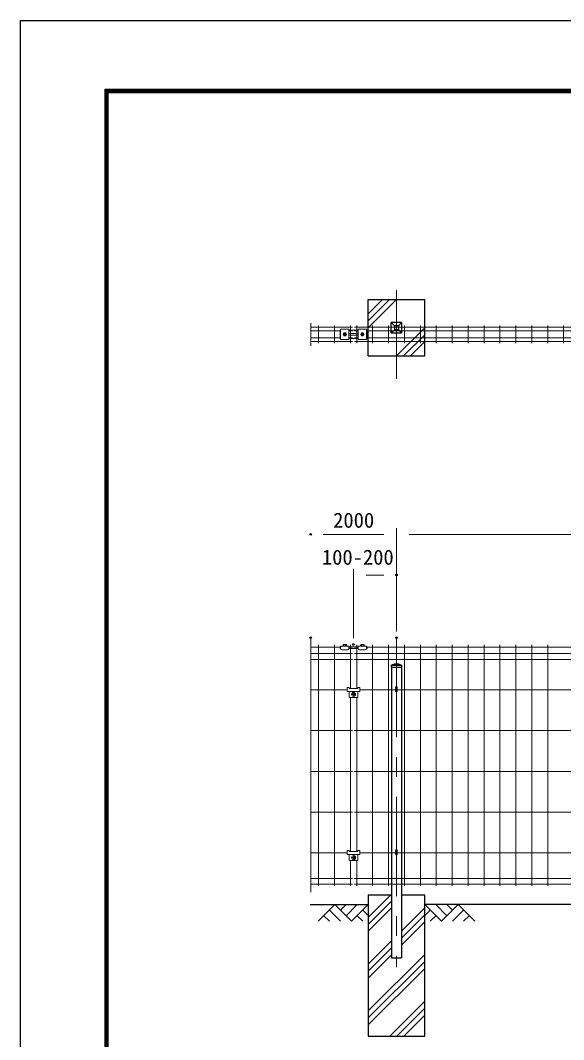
# Model space of a CAD drawing. Units: millimetres, scale not verified. Extents: x -4200 to 4200, y -2970 to 2970.
# Drawn here: x -4200 to -2467, y -285 to 2970 of the extents above; entities that cross this region are included whole.
import ezdxf
from ezdxf.enums import TextEntityAlignment as Align

# ---------------------------------------------------------------- set-up
doc = ezdxf.new("R2010")
doc.units = ezdxf.units.MM
doc.header["$LTSCALE"] = 10
doc.header["$PDMODE"] = 32
doc.header["$PDSIZE"] = 5
doc.linetypes.add('USER1', pattern=[50.8, 31.75, -6.35, 6.35, -6.35])
for name, color, linetype, lineweight in [('0-1_D-BGD', 7, 'Continuous', 25), ('0-2_D-STR4', 7, 'Continuous', 25), ('0-3_D-STR-DIM', 7, 'Continuous', 13), ('0-4_D-STR3', 3, 'Continuous', 13), ('0-5_D-BMK', 2, 'USER1', 13), ('0-6_D-STR1', 1, 'Continuous', 25), ('0-7_D-STR2', 7, 'Continuous', 13), ('0-8_D-DCR-HCH', 7, 'Continuous', 13), ('0-C_D-TTL', 7, 'Continuous', 25)]:
    doc.layers.add(name, color=color, linetype=linetype, lineweight=lineweight)
doc.layers.add('0-A_Defpoints', color=7, linetype='Continuous')
doc.styles.add('ＭＳ ゴシック', font='')
doc.styles.get('ＭＳ ゴシック').set_extended_font_data('MS Gothic')

msp = doc.modelspace()

# ---------------------------------------------------------------- linework, layer by layer
at = {"layer": '0-1_D-BGD'}
for p, q in [((-3275.95, 146.38), (-3090.45, 146.38)), ((-1090.45, 146.38), (-2910.45, 146.38))]:
    msp.add_line(p, q, dxfattribs=at)
at = {"layer": '0-2_D-STR4'}
for p, q in [((-3090.45, 2078.29), (-2910.45, 2078.29)), ((-3090.45, 1898.29), (-3090.45, 2078.29)), ((-2910.45, 1898.29), (-2910.45, 2078.29)), ((-3090.45, 1898.29), (-2910.45, 1898.29))]:
    msp.add_line(p, q, dxfattribs=at)
msp.add_lwpolyline([(-3015.95, 176.38), (-3090.45, 176.38), (-3090.45, -273.62), (-2910.45, -273.62), (-2910.45, 176.38), (-2984.95, 176.38)], dxfattribs=at)
at = {"layer": '0-3_D-STR-DIM'}
for p, q in [((-3273.97, 2003.08), (-3273.97, 1930.88)), ((-3000.45, 1018.64), (-3000.45, 1348.64)), ((-3000.45, 1018.64), (-3000.45, 1348.64)), ((-3040.45, 1328.64), (-3233.97, 1328.64)), ((-2960.45, 1328.64), (-1040.45, 1328.64)), ((-3137.38, 996.78), (-3137.38, 1218.64)), ((-3000.45, 1018.64), (-3000.45, 1218.64)), ((-3097.38, 1198.64), (-3040.45, 1198.64)), ((-3273.97, 998.64), (-3273.97, 185.56))]:
    msp.add_line(p, q, dxfattribs=at)
at = {"layer": '0-4_D-STR3'}
for p, q in [((-3180.41, 1980.89), (-3180.41, 1953.89)), ((-3178.91, 1980.89), (-3180.41, 1980.89)), ((-3180.41, 1953.89), (-3178.91, 1953.89)), ((-3178.91, 1983.47), (-3151.91, 1983.47)), ((-3178.91, 1983.47), (-3178.91, 1951.31)), ((-3167.96, 1971.81), (-3170.51, 1967.39)), ((-3167.96, 1962.98), (-3170.51, 1967.39)), ((-3168.24, 1969.51), (-3166.83, 1968.1)), ((-3168.24, 1965.27), (-3166.83, 1966.69)), ((-3162.86, 1971.81), (-3167.96, 1971.81)), ((-3162.86, 1962.98), (-3167.96, 1962.98)), ((-3167.53, 1970.22), (-3166.12, 1968.81)), ((-3167.53, 1964.56), (-3166.12, 1965.98)), ((-3163.29, 1970.22), (-3164.71, 1968.81)), ((-3163.29, 1964.56), (-3164.71, 1965.98)), ((-3162.58, 1969.51), (-3164, 1968.1)), ((-3162.58, 1965.27), (-3164, 1966.69)), ((-3162.86, 1971.81), (-3160.32, 1967.39)), ((-3162.86, 1962.98), (-3160.32, 1967.39)), ((-3151.91, 1983.47), (-3151.91, 1951.31)), ((-3122.91, 1980.89), (-3151.91, 1980.89)), ((-3151.91, 1953.89), (-3122.91, 1953.89)), ((-3150.91, 1969.89), (-3123.91, 1969.89)), ((-3150.91, 1964.89), (-3123.91, 1964.89)), ((-3122.91, 1983.47), (-3122.91, 1951.31)), ((-3122.91, 1983.47), (-3095.91, 1983.47)), ((-3111.96, 1971.81), (-3114.51, 1967.39)), ((-3111.96, 1962.98), (-3114.51, 1967.39)), ((-3112.24, 1969.51), (-3110.83, 1968.1)), ((-3112.24, 1965.27), (-3110.83, 1966.69)), ((-3106.86, 1971.81), (-3111.96, 1971.81)), ((-3106.86, 1962.98), (-3111.96, 1962.98)), ((-3111.53, 1970.22), (-3110.12, 1968.81)), ((-3111.53, 1964.56), (-3110.12, 1965.98)), ((-3107.29, 1970.22), (-3108.71, 1968.81)), ((-3107.29, 1964.56), (-3108.71, 1965.98)), ((-3106.58, 1969.51), (-3108, 1968.1)), ((-3106.58, 1965.27), (-3108, 1966.69)), ((-3106.86, 1971.81), (-3104.32, 1967.39)), ((-3106.86, 1962.98), (-3104.32, 1967.39)), ((-3095.91, 1983.47), (-3095.91, 1951.31)), ((-3094.41, 1980.89), (-3095.91, 1980.89)), ((-3095.91, 1953.89), (-3094.41, 1953.89)), ((-3094.41, 1953.89), (-3094.41, 1980.89)), ((-3178.91, 1951.31), (-3151.91, 1951.31)), ((-3122.91, 1951.31), (-3095.91, 1951.31)), ((-3169.55, 976.55), (-3161.29, 976.55)), ((-3113.56, 976.55), (-3105.3, 976.55)), ((-3180.42, 964.55), (-3180.42, 969.95)), ((-3180.42, 969.95), (-3178.92, 969.95)), ((-3180.42, 964.55), (-3178.92, 964.55)), ((-3178.92, 971.55), (-3151.92, 971.55)), ((-3178.92, 971.55), (-3178.92, 964.05)), ((-3174.92, 960.05), (-3155.92, 960.05)), ((-3170.93, 971.55), (-3170.93, 976.18)), ((-3168.17, 971.55), (-3168.17, 976.18)), ((-3162.67, 971.55), (-3162.67, 976.18)), ((-3159.91, 976.18), (-3159.91, 971.55)), ((-3151.92, 971.55), (-3151.92, 964.05)), ((-3151.92, 969.95), (-3122.92, 969.95)), ((-3151.92, 964.55), (-3122.92, 964.55)), ((-3122.92, 971.55), (-3122.92, 964.05)), ((-3122.92, 971.55), (-3095.92, 971.55)), ((-3118.92, 960.05), (-3099.92, 960.05)), ((-3114.93, 971.55), (-3114.93, 976.18)), ((-3112.18, 971.55), (-3112.18, 976.18)), ((-3106.67, 971.55), (-3106.67, 976.18)), ((-3103.92, 976.18), (-3103.92, 971.55)), ((-3095.92, 971.55), (-3095.92, 964.05)), ((-3095.92, 969.95), (-3094.42, 969.95)), ((-3095.92, 964.55), (-3094.42, 964.55)), ((-3094.42, 969.95), (-3094.42, 964.55)), ((-3157.41, 839.68), (-3157.41, 826.88)), ((-3157.41, 839.68), (-3151.41, 839.68)), ((-3157.41, 826.88), (-3117.41, 826.88)), ((-3151.41, 826.88), (-3151.41, 807.88)), ((-3140.88, 817.88), (-3138.88, 817.88)), ((-3140.88, 816.88), (-3138.88, 816.88)), ((-3137.88, 820.88), (-3137.88, 818.88)), ((-3137.88, 813.88), (-3137.88, 815.88)), ((-3136.88, 820.88), (-3136.88, 818.88)), ((-3136.88, 813.88), (-3136.88, 815.88)), ((-3133.88, 817.88), (-3135.88, 817.88)), ((-3133.88, 816.88), (-3135.88, 816.88)), ((-3123.41, 839.68), (-3117.41, 839.68)), ((-3123.41, 839.68), (-3123.41, 836.78)), ((-3123.41, 826.88), (-3123.41, 807.88)), ((-3117.41, 839.68), (-3117.41, 826.88)), ((-3003.05, 840.54), (-3003.05, 828.38)), ((-2997.85, 840.54), (-2997.85, 828.38)), ((-3151.41, 807.88), (-3123.41, 807.88)), ((-3157.41, 318.68), (-3157.41, 305.88)), ((-3157.41, 318.68), (-3151.41, 318.68)), ((-3157.41, 305.88), (-3117.41, 305.88)), ((-3151.41, 305.88), (-3151.41, 286.88)), ((-3140.88, 296.88), (-3138.88, 296.88)), ((-3140.88, 295.88), (-3138.88, 295.88)), ((-3137.88, 299.88), (-3137.88, 297.88)), ((-3137.88, 292.88), (-3137.88, 294.88)), ((-3136.88, 299.88), (-3136.88, 297.88)), ((-3136.88, 292.88), (-3136.88, 294.88)), ((-3133.88, 296.88), (-3135.88, 296.88)), ((-3133.88, 295.88), (-3135.88, 295.88)), ((-3123.41, 318.68), (-3117.41, 318.68)), ((-3123.41, 318.68), (-3123.41, 315.78)), ((-3123.41, 305.88), (-3123.41, 286.88)), ((-3117.41, 318.68), (-3117.41, 305.88)), ((-3003.05, 319.54), (-3003.05, 307.38)), ((-2997.85, 319.54), (-2997.85, 307.38)), ((-3151.41, 286.88), (-3123.41, 286.88))]:
    msp.add_line(p, q, dxfattribs=at)
for points in [[(-3151.41, 839.68), (-3151.41, 836.78), (-3123.41, 836.78)], [(-3151.41, 318.68), (-3151.41, 315.78), (-3123.41, 315.78)]]:
    msp.add_lwpolyline(points, dxfattribs=at)
for centre, radius in [((-3165.41, 1967.39), 4.41), ((-3109.41, 1967.39), 4.41), ((-3137.38, 817.38), 6.5), ((-3137.38, 296.38), 6.5)]:
    msp.add_circle(centre, radius, dxfattribs=at)
for centre, radius, start, end in [((-3167.89, 1969.87), 0.5, 44.99953, 224.99952), ((-3167.89, 1964.92), 0.5, 135, 314.99998), ((-3165.41, 1968.64), 3.75, 57.53826, 122.46174), ((-3165.41, 1966.14), 3.75, 237.53826, 302.46174), ((-3167.53, 1967.39), 1, 314.99999, 45), ((-3165.41, 1969.51), 1, 225.00001, 314.99999), ((-3165.41, 1965.27), 1, 45, 135), ((-3163.29, 1967.39), 1, 135, 225.00001), ((-3162.94, 1969.87), 0.5, 315, 135), ((-3162.94, 1964.92), 0.5, 225.00001, 44.99999), ((-3150.91, 1967.39), 2.5, 90, 113.57818), ((-3150.91, 1967.39), 2.5, 246.42182, 270), ((-3123.91, 1967.39), 2.5, 66.42182, 90), ((-3123.91, 1967.39), 2.5, 270, 293.57818), ((-3111.89, 1969.87), 0.5, 44.99953, 224.99952), ((-3111.89, 1964.92), 0.5, 135, 314.99998), ((-3109.41, 1968.64), 3.75, 57.53826, 122.46174), ((-3109.41, 1966.14), 3.75, 237.53826, 302.46174), ((-3111.53, 1967.39), 1, 314.99999, 45), ((-3109.41, 1969.51), 1, 225.00001, 314.99999), ((-3109.41, 1965.27), 1, 45, 135), ((-3107.29, 1967.39), 1, 135, 225.00001), ((-3106.94, 1969.87), 0.5, 315, 135), ((-3106.94, 1964.92), 0.5, 225.00001, 44.99999), ((-3169.55, 973.79), 2.75, 60, 120), ((-3165.42, 966.09), 10.46, 74.73852, 105.26148), ((-3161.29, 973.79), 2.75, 60, 120), ((-3113.56, 973.79), 2.75, 60, 120), ((-3109.43, 966.09), 10.46, 74.73852, 105.26148), ((-3105.3, 973.79), 2.75, 60, 120), ((-3174.92, 964.05), 4, 180, 270), ((-3155.92, 964.05), 4, 270, 0), ((-3118.92, 964.05), 4, 180, 270), ((-3099.92, 964.05), 4, 270, 0), ((-3140.88, 817.38), 0.5, 90.00001, 270), ((-3138.88, 818.88), 1, 270, 0.00001), ((-3138.88, 815.88), 1, 0, 90), ((-3137.38, 820.88), 0.5, 0, 179.99999), ((-3137.38, 813.88), 0.5, 180.00002, 0.00001), ((-3135.88, 818.88), 1, 180.00001, 270), ((-3135.88, 815.88), 1, 90, 180.00001), ((-3133.88, 817.38), 0.5, 270.00049, 90.00046), ((-3000.45, 828.38), 2.6, 180, 0), ((-3140.88, 296.38), 0.5, 90.00001, 270), ((-3138.88, 297.88), 1, 270, 0.00001), ((-3138.88, 294.88), 1, 0, 90), ((-3137.38, 299.88), 0.5, 0, 179.99999), ((-3135.88, 297.88), 1, 180.00001, 270), ((-3135.88, 294.88), 1, 90, 180.00001), ((-3133.88, 296.38), 0.5, 270.00049, 90.00046), ((-3000.45, 307.38), 2.6, 180, 0), ((-3137.38, 292.88), 0.5, 180.00002, 0.00001)]:
    msp.add_arc(centre, radius, start, end, dxfattribs=at)
for centre in [(-3000.45, 840.53), (-3000.45, 319.53)]:
    msp.add_ellipse(centre, major_axis=(-2.6, 0), ratio=0.649974, start_param=3.1415927, end_param=6.2831853, dxfattribs=at)
at = {"layer": '0-5_D-BMK'}
for p, q in [((-3000.45, 2108.89), (-3000.45, 1825.19)), ((-3000.45, 998.64), (-3000.45, -53.62))]:
    msp.add_line(p, q, dxfattribs=at)
at = {"layer": '0-6_D-STR1'}
for p, q in [((-2983.95, 2004.79), (-3016.95, 2004.79)), ((-3006.45, 1994.29), (-3016.95, 2004.79)), ((-3016.95, 1971.79), (-3016.95, 2004.79)), ((-2994.45, 1994.29), (-2983.95, 2004.79)), ((-2983.95, 2004.79), (-2983.95, 1971.79)), ((-3006.45, 1982.29), (-3016.95, 1971.79)), ((-3016.95, 1971.79), (-2983.95, 1971.79)), ((-2983.95, 1971.79), (-2994.45, 1982.29)), ((-3016.95, 911.38), (-3006.45, 915.38)), ((-3016.95, 911.38), (-2983.95, 911.38)), ((-3016.95, 911.38), (-3016.95, 904.38)), ((-3006.45, 915.38), (-2994.45, 915.38)), ((-3016.95, 904.38), (-2983.95, 904.38)), ((-3015.95, 904.38), (-3015.95, -23.62)), ((-2984.95, 904.38), (-2984.95, -23.62)), ((-3015.95, -23.62), (-2984.95, -23.62))]:
    msp.add_line(p, q, dxfattribs=at)
for points in [[(-2994.45, 1994.29), (-3006.45, 1994.29), (-3006.45, 1982.29)], [(-2994.45, 1994.29), (-2994.45, 1982.29), (-3006.45, 1982.29)], [(-2994.45, 915.38), (-2983.95, 911.38), (-2983.95, 904.38)]]:
    msp.add_lwpolyline(points, dxfattribs=at)
at = {"layer": '0-7_D-STR2'}
for p, q in [((-3273.97, 1989.99), (-3140.41, 1989.99)), ((-3248.93, 1995.39), (-3248.93, 1939.39)), ((-3198.16, 1995.39), (-3198.16, 1939.39)), ((-3147.39, 1995.39), (-3147.39, 1939.39)), ((-3134.41, 1989.99), (-1140.41, 1989.99)), ((-3127.44, 1995.39), (-3127.44, 1939.39)), ((-3076.67, 1995.39), (-3076.67, 1939.39)), ((-3025.9, 1995.39), (-3025.9, 1939.39)), ((-2975.13, 1995.39), (-2975.13, 1939.39)), ((-2924.36, 1995.39), (-2924.36, 1939.39)), ((-2873.59, 1995.39), (-2873.59, 1939.39)), ((-2822.82, 1995.39), (-2822.82, 1939.39)), ((-2772.05, 1995.39), (-2772.05, 1939.39)), ((-2721.28, 1995.39), (-2721.28, 1939.39)), ((-2670.51, 1995.39), (-2670.51, 1939.39)), ((-2619.74, 1995.39), (-2619.74, 1939.39)), ((-2568.98, 1995.39), (-2568.98, 1939.39)), ((-2518.21, 1995.39), (-2518.21, 1939.39)), ((-2467.44, 1995.39), (-2467.44, 1939.39)), ((-3273.97, 1978.69), (-3178.91, 1978.69)), ((-3273.97, 1956.09), (-3178.91, 1956.09)), ((-3151.91, 1978.69), (-3140.41, 1978.69)), ((-3151.91, 1956.09), (-3140.41, 1956.09)), ((-3134.41, 1978.69), (-3122.91, 1978.69)), ((-3134.41, 1956.09), (-3122.91, 1956.09)), ((-3095.91, 1978.69), (-1140.41, 1978.69)), ((-3095.91, 1956.09), (-1140.41, 1956.09)), ((-3273.97, 1944.79), (-3140.41, 1944.79)), ((-3134.41, 1944.79), (-1140.41, 1944.79)), ((-3178.92, 967.95), (-3273.97, 967.95)), ((-3140.41, 948.37), (-3273.97, 948.37)), ((-3248.97, 976.37), (-3248.97, 206.37)), ((-3198.2, 976.37), (-3198.2, 206.37)), ((-3140.41, 967.95), (-3151.92, 967.95)), ((-3147.43, 976.37), (-3147.43, 836.78)), ((-3122.92, 967.95), (-3134.41, 967.95)), ((-1140.4, 948.37), (-3134.41, 948.37)), ((-3127.4, 976.37), (-3127.4, 836.78)), ((-1178.9, 967.95), (-3095.92, 967.95)), ((-3076.63, 976.37), (-3076.63, 206.37)), ((-3025.86, 976.37), (-3025.86, 206.37)), ((-2975.09, 976.37), (-2975.09, 206.37)), ((-2924.32, 976.37), (-2924.32, 206.37)), ((-2873.55, 976.37), (-2873.55, 206.37)), ((-2822.78, 976.37), (-2822.78, 206.37)), ((-2772.01, 976.37), (-2772.01, 206.37)), ((-2721.24, 976.37), (-2721.24, 206.37)), ((-2670.47, 976.37), (-2670.47, 206.37)), ((-2619.7, 976.37), (-2619.7, 206.37)), ((-2568.94, 976.37), (-2568.94, 206.37)), ((-2518.17, 976.37), (-2518.17, 206.37)), ((-3140.41, 928.8), (-3273.97, 928.8)), ((-1140.4, 928.8), (-3134.41, 928.8)), ((-3157.41, 832.37), (-3273.97, 832.37)), ((-3003.05, 832.37), (-3117.41, 832.37)), ((-1157.41, 832.37), (-2997.85, 832.37)), ((-3147.43, 807.88), (-3147.43, 315.78)), ((-3127.4, 807.88), (-3127.4, 315.78)), ((-3140.41, 702.12), (-3273.97, 702.12)), ((-2202.49, 702.12), (-3134.41, 702.12)), ((-3140.41, 571.87), (-3273.97, 571.87)), ((-1140.4, 571.87), (-3134.41, 571.87)), ((-3140.41, 441.62), (-3273.97, 441.62)), ((-1140.4, 441.62), (-3134.41, 441.62)), ((-3157.41, 311.37), (-3273.97, 311.37)), ((-3003.05, 311.37), (-3117.41, 311.37)), ((-1157.44, 311.37), (-2997.85, 311.37)), ((-3147.43, 286.88), (-3147.43, 206.37)), ((-3127.4, 286.88), (-3127.4, 206.37)), ((-3140.41, 229.4), (-3273.97, 229.4)), ((-1140.4, 229.4), (-3134.41, 229.4)), ((-3140.41, 211.77), (-3273.97, 211.77)), ((-1140.4, 211.77), (-3134.41, 211.77))]:
    msp.add_line(p, q, dxfattribs=at)
at = {"layer": '0-8_D-DCR-HCH'}
for p, q in [((-3090.45, 1988.29), (-3000.45, 2078.29)), ((-3090.45, 2010.39), (-3022.55, 2078.29)), ((-3090.45, 2032.49), (-3044.65, 2078.29)), ((-2910.45, 1988.29), (-3000.45, 1898.29)), ((-2910.45, 1966.2), (-2978.36, 1898.29)), ((-2910.45, 1944.1), (-2956.26, 1898.29)), ((-3090.45, 105.17), (-3019.25, 176.38)), ((-3196.88, 146.38), (-3250.09, 93.16)), ((-3196.88, 146.38), (-3143.67, 93.16)), ((-3179.14, 128.64), (-3161.4, 146.38)), ((-3161.4, 110.9), (-3125.93, 146.38)), ((-3143.67, 93.16), (-3090.45, 146.38)), ((-3090.45, 83.07), (-3015.95, 157.57)), ((-3090.45, 60.98), (-3015.95, 135.48)), ((-2984.95, 61.47), (-2910.45, 135.97)), ((-2857.24, 93.16), (-2910.45, 146.38)), ((-2839.5, 110.9), (-2874.98, 146.38)), ((-2804.03, 146.38), (-2857.24, 93.16)), ((-2821.67, 128.55), (-2839.5, 146.38)), ((-2804.03, 146.38), (-2750.82, 93.16)), ((-3232.35, 110.9), (-3214.53, 93.16)), ((-3214.62, 128.64), (-3178.98, 93.16)), ((-3125.93, 110.9), (-3108.11, 93.16)), ((-3108.19, 128.64), (-3090.45, 110.98)), ((-2984.95, 39.37), (-2910.45, 113.87)), ((-2892.72, 128.64), (-2910.45, 110.98)), ((-2874.98, 110.9), (-2892.8, 93.16)), ((-2786.29, 128.64), (-2821.93, 93.16)), ((-2768.56, 110.9), (-2786.37, 93.16)), ((-2984.95, 17.28), (-2910.45, 91.78)), ((-3090.45, -44.03), (-3015.95, 30.47)), ((-3090.45, -66.13), (-3015.95, 8.37)), ((-3090.45, -193.23), (-2910.45, -13.23)), ((-3090.45, -88.22), (-3015.95, -13.72)), ((-3090.45, -215.33), (-2910.45, -35.33)), ((-3090.45, -237.42), (-2910.45, -57.42)), ((-3021.65, -273.62), (-2910.45, -162.43)), ((-2999.55, -273.62), (-2910.45, -184.53)), ((-2977.45, -273.62), (-2910.45, -206.62))]:
    msp.add_line(p, q, dxfattribs=at)
at = {"layer": '0-A_Defpoints'}
for p in [(-3273.97, 1328.64), (-3000.45, 1198.64), (-3273.97, 998.64), (-3137.38, 976.78), (-3000.45, 998.64)]:
    msp.add_point(p, dxfattribs=at)
at = {"layer": '0-C_D-TTL', "color": 2}
msp.add_lwpolyline([(-4200, 2970), (4200, 2970), (4200, -2970), (-4200, -2970)], close=True, dxfattribs=at)
at = {"layer": '0-C_D-TTL'}
for points in [[(-3930, 2750), (3930, 2750), (3930, -2750), (-3930, -2750)], [(-3927.5, 2747.5), (3927.5, 2747.5), (3927.5, -2747.5), (-3927.5, -2747.5)], [(-3925, 2745), (3925, 2745), (3925, -2745), (-3925, -2745)], [(-3922.5, 2742.5), (3922.5, 2742.5), (3922.5, -2742.5), (-3922.5, -2742.5)], [(-3920, 2740), (3920, 2740), (3920, -2740), (-3920, -2740)]]:
    msp.add_lwpolyline(points, close=True, dxfattribs=at)

# ---------------------------------------------------------------- texts
at = {"layer": '0-3_D-STR-DIM', "style": 'ＭＳ ゴシック'}
for s, p in [('2000', (-3202.46, 1335.38)), ('100-200', (-3238.23, 1217.25))]:
    msp.add_text(s, height=48.09, dxfattribs=at).set_placement(p, align=Align.BOTTOM_LEFT)

doc.saveas('drawing.dxf')
